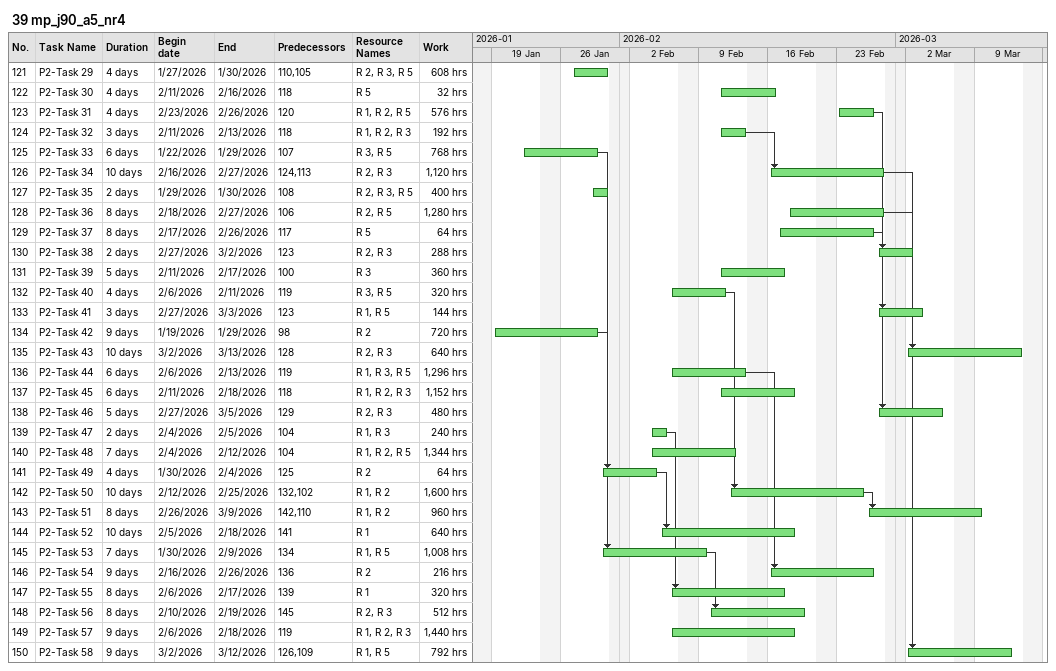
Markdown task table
39 mp_j90_a5_nr4

| ID | Task | Duration | Start | Finish | Predecessors | Resources | Work (h) |
|---|---|---|---|---|---|---|---|
| 121 | P2-Task 29 | 4d | 2026-01-27 | 2026-01-30 | 110, 105 | R 2, R 3, R 5 | 608 |
| 122 | P2-Task 30 | 4d | 2026-02-11 | 2026-02-16 | 118 | R 5 | 32 |
| 123 | P2-Task 31 | 4d | 2026-02-23 | 2026-02-26 | 120 | R 1, R 2, R 5 | 576 |
| 124 | P2-Task 32 | 3d | 2026-02-11 | 2026-02-13 | 118 | R 1, R 2, R 3 | 192 |
| 125 | P2-Task 33 | 6d | 2026-01-22 | 2026-01-29 | 107 | R 3, R 5 | 768 |
| 126 | P2-Task 34 | 10d | 2026-02-16 | 2026-02-27 | 124, 113 | R 2, R 3 | 1120 |
| 127 | P2-Task 35 | 2d | 2026-01-29 | 2026-01-30 | 108 | R 2, R 3, R 5 | 400 |
| 128 | P2-Task 36 | 8d | 2026-02-18 | 2026-02-27 | 106 | R 2, R 5 | 1280 |
| 129 | P2-Task 37 | 8d | 2026-02-17 | 2026-02-26 | 117 | R 5 | 64 |
| 130 | P2-Task 38 | 2d | 2026-02-27 | 2026-03-02 | 123 | R 2, R 3 | 288 |
| 131 | P2-Task 39 | 5d | 2026-02-11 | 2026-02-17 | 100 | R 3 | 360 |
| 132 | P2-Task 40 | 4d | 2026-02-06 | 2026-02-11 | 119 | R 3, R 5 | 320 |
| 133 | P2-Task 41 | 3d | 2026-02-27 | 2026-03-03 | 123 | R 1, R 5 | 144 |
| 134 | P2-Task 42 | 9d | 2026-01-19 | 2026-01-29 | 98 | R 2 | 720 |
| 135 | P2-Task 43 | 10d | 2026-03-02 | 2026-03-13 | 128 | R 2, R 3 | 640 |
| 136 | P2-Task 44 | 6d | 2026-02-06 | 2026-02-13 | 119 | R 1, R 3, R 5 | 1296 |
| 137 | P2-Task 45 | 6d | 2026-02-11 | 2026-02-18 | 118 | R 1, R 2, R 3 | 1152 |
| 138 | P2-Task 46 | 5d | 2026-02-27 | 2026-03-05 | 129 | R 2, R 3 | 480 |
| 139 | P2-Task 47 | 2d | 2026-02-04 | 2026-02-05 | 104 | R 1, R 3 | 240 |
| 140 | P2-Task 48 | 7d | 2026-02-04 | 2026-02-12 | 104 | R 1, R 2, R 5 | 1344 |
| 141 | P2-Task 49 | 4d | 2026-01-30 | 2026-02-04 | 125 | R 2 | 64 |
| 142 | P2-Task 50 | 10d | 2026-02-12 | 2026-02-25 | 132, 102 | R 1, R 2 | 1600 |
| 143 | P2-Task 51 | 8d | 2026-02-26 | 2026-03-09 | 142, 110 | R 1, R 2 | 960 |
| 144 | P2-Task 52 | 10d | 2026-02-05 | 2026-02-18 | 141 | R 1 | 640 |
| 145 | P2-Task 53 | 7d | 2026-01-30 | 2026-02-09 | 134 | R 1, R 5 | 1008 |
| 146 | P2-Task 54 | 9d | 2026-02-16 | 2026-02-26 | 136 | R 2 | 216 |
| 147 | P2-Task 55 | 8d | 2026-02-06 | 2026-02-17 | 139 | R 1 | 320 |
| 148 | P2-Task 56 | 8d | 2026-02-10 | 2026-02-19 | 145 | R 2, R 3 | 512 |
| 149 | P2-Task 57 | 9d | 2026-02-06 | 2026-02-18 | 119 | R 1, R 2, R 3 | 1440 |
| 150 | P2-Task 58 | 9d | 2026-03-02 | 2026-03-12 | 126, 109 | R 1, R 5 | 792 |
